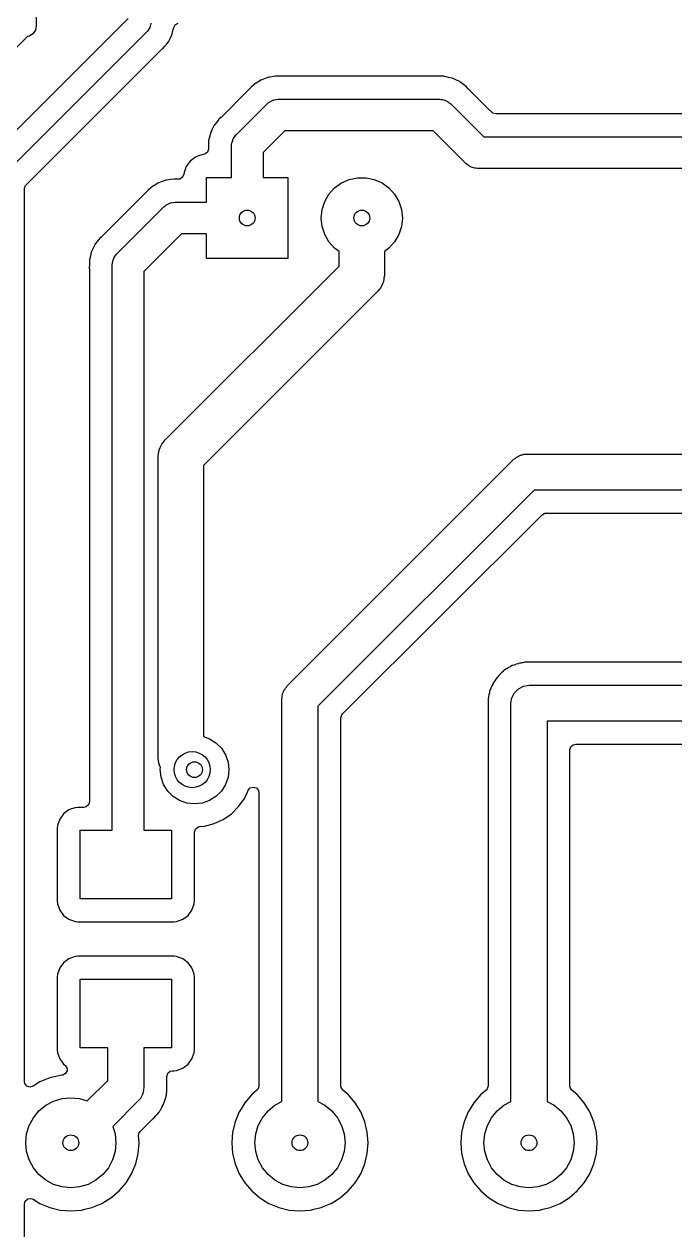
# Model space of a CAD drawing. Extents: x 0.01 to 3.59, y 0.01 to 5.59.
# Drawn here: x 1.555 to 2.123, y 0.616 to 1.669 of the extents above; entities that cross this region are included whole.
import ezdxf

# ---------------------------------------------------------------- set-up
doc = ezdxf.new("R2010")
doc.units = 0
doc.header["$MEASUREMENT"] = 0
doc.layers.add('BLACK', color=7, linetype='CONTINUOUS')

msp = doc.modelspace()

# ---------------------------------------------------------------- linework, layer by layer
at = {"layer": 'BLACK', "linetype": 'CONTINUOUS'}
for p, q in [((1.56584, 1.69), (1.56584, 1.668)), ((1.5186, 1.54683), (1.64616, 1.67439)), ((1.56584, 1.668), (1.56509, 1.66423)), ((1.66509, 1.66655), (1.66296, 1.66336)), ((1.66584, 1.67031), (1.66509, 1.66655)), ((1.68531, 1.66451), (1.68577, 1.66642)), ((1.68577, 1.66642), (1.68715, 1.66885)), ((1.68715, 1.66885), (1.68963, 1.67015)), ((1.5582, 1.65859), (1.53264, 1.63304)), ((1.66296, 1.66336), (1.5354, 1.5358)), ((1.55977, 1.65891), (1.5582, 1.65859)), ((1.56296, 1.66104), (1.55977, 1.65891)), ((1.56509, 1.66423), (1.56296, 1.66104)), ((1.68128, 1.65403), (1.68144, 1.65428)), ((1.68144, 1.65429), (1.68159, 1.65453)), ((1.68144, 1.65428), (1.68144, 1.65429)), ((1.68159, 1.65453), (1.68288, 1.6573)), ((1.68159, 1.65453), (1.68159, 1.65453)), ((1.68159, 1.65453), (1.68159, 1.65453)), ((1.68288, 1.6573), (1.68425, 1.66003)), ((1.68425, 1.66003), (1.68435, 1.6603)), ((1.68425, 1.66003), (1.68425, 1.66003)), ((1.68435, 1.6603), (1.68445, 1.66058)), ((1.68435, 1.6603), (1.68435, 1.6603)), ((1.68445, 1.66058), (1.68454, 1.66086)), ((1.68445, 1.66058), (1.68445, 1.66058)), ((1.68454, 1.66086), (1.68516, 1.66385)), ((1.68516, 1.66385), (1.68531, 1.66451)), ((1.55687, 1.52896), (1.67532, 1.64741)), ((1.67532, 1.64741), (1.67587, 1.64788)), ((1.67587, 1.64788), (1.67663, 1.64845)), ((1.67663, 1.64845), (1.67797, 1.65004)), ((1.67797, 1.65004), (1.67811, 1.6502)), ((1.67811, 1.6502), (1.67835, 1.65043)), ((1.67835, 1.65043), (1.67908, 1.65135)), ((1.67908, 1.65135), (1.67915, 1.65145)), ((1.67915, 1.65145), (1.67943, 1.65178)), ((1.67943, 1.65178), (1.68112, 1.65379)), ((1.68112, 1.65379), (1.68128, 1.65404)), ((1.68112, 1.65379), (1.68112, 1.65379)), ((1.68128, 1.65404), (1.68128, 1.65403)), ((1.7688, 1.62299), (1.76578, 1.62188)), ((1.76887, 1.62301), (1.7688, 1.62299)), ((1.7688, 1.62299), (1.7688, 1.62299)), ((1.76964, 1.62319), (1.76887, 1.62301)), ((1.7697, 1.6232), (1.76964, 1.62319)), ((1.7729, 1.62355), (1.7697, 1.6232)), ((1.7697, 1.6232), (1.7697, 1.6232)), ((1.7697, 1.6232), (1.7697, 1.6232)), ((1.7697, 1.6232), (1.7697, 1.6232)), ((1.77466, 1.62379), (1.7729, 1.62355)), ((1.77609, 1.62399), (1.77466, 1.62379)), ((1.77728, 1.62389), (1.77609, 1.62399)), ((1.77609, 1.62399), (1.77609, 1.62399)), ((1.77609, 1.62399), (1.77609, 1.62399)), ((1.77828, 1.62381), (1.77728, 1.62389)), ((1.77848, 1.6238), (1.77828, 1.62381)), ((1.91431, 1.6238), (1.77848, 1.6238)), ((1.91518, 1.62388), (1.91431, 1.6238)), ((1.91524, 1.62389), (1.91518, 1.62388)), ((1.91846, 1.6238), (1.91524, 1.62389)), ((1.91524, 1.62389), (1.91524, 1.62389)), ((1.91524, 1.62389), (1.91524, 1.62389)), ((1.92168, 1.6238), (1.91846, 1.6238)), ((1.92174, 1.62379), (1.92168, 1.6238)), ((1.92168, 1.6238), (1.92168, 1.6238)), ((1.92168, 1.6238), (1.92168, 1.6238)), ((1.92252, 1.6237), (1.92174, 1.62379)), ((1.92259, 1.62369), (1.92252, 1.6237)), ((1.92571, 1.62291), (1.92259, 1.62369)), ((1.92259, 1.62369), (1.92259, 1.62369)), ((1.92886, 1.62222), (1.92571, 1.62291)), ((1.75105, 1.61196), (1.7505, 1.61129)), ((1.7511, 1.61201), (1.75105, 1.61196)), ((1.75343, 1.61422), (1.7511, 1.61201)), ((1.75571, 1.6165), (1.75343, 1.61422)), ((1.75576, 1.61654), (1.75571, 1.6165)), ((1.75638, 1.61703), (1.75576, 1.61654)), ((1.75643, 1.61707), (1.75638, 1.61703)), ((1.75919, 1.61873), (1.75643, 1.61707)), ((1.75643, 1.61707), (1.75643, 1.61707)), ((1.75979, 1.61911), (1.75919, 1.61873)), ((1.7619, 1.62046), (1.75979, 1.61911)), ((1.76196, 1.62049), (1.7619, 1.62046)), ((1.76267, 1.62083), (1.76196, 1.62049)), ((1.76273, 1.62086), (1.76267, 1.62083)), ((1.76578, 1.62188), (1.76273, 1.62086)), ((1.76273, 1.62086), (1.76273, 1.62086)), ((1.76273, 1.62086), (1.76273, 1.62086)), ((1.92892, 1.6222), (1.92886, 1.62222)), ((1.92886, 1.62222), (1.92886, 1.62222)), ((1.92966, 1.62194), (1.92892, 1.6222)), ((1.92972, 1.62191), (1.92966, 1.62194)), ((1.93261, 1.62048), (1.92972, 1.62191)), ((1.92972, 1.62191), (1.92972, 1.62191)), ((1.93553, 1.61913), (1.93261, 1.62048)), ((1.93559, 1.6191), (1.93553, 1.61913)), ((1.93553, 1.61913), (1.93553, 1.61913)), ((1.93625, 1.61868), (1.93559, 1.6191)), ((1.93631, 1.61865), (1.93625, 1.61868)), ((1.93882, 1.61663), (1.93631, 1.61865)), ((1.93631, 1.61865), (1.93631, 1.61865)), ((1.94138, 1.61468), (1.93882, 1.61663)), ((1.94281, 1.613), (1.94138, 1.61468)), ((1.94294, 1.61286), (1.94281, 1.613)), ((1.96006, 1.59574), (1.94294, 1.61286)), ((1.7505, 1.61129), (1.72714, 1.58793)), ((1.769, 1.60121), (1.77079, 1.60209)), ((1.77079, 1.60209), (1.77253, 1.60303)), ((1.77253, 1.60303), (1.77282, 1.60308)), ((1.77282, 1.60308), (1.77308, 1.60321)), ((1.77308, 1.60321), (1.77505, 1.60345)), ((1.77505, 1.60345), (1.77701, 1.60378)), ((1.77701, 1.60378), (1.918, 1.60378)), ((1.918, 1.60378), (1.91942, 1.60366)), ((1.91942, 1.60366), (1.9197, 1.60367)), ((1.9197, 1.60367), (1.91987, 1.60362)), ((1.91987, 1.60362), (1.92027, 1.60359)), ((1.92027, 1.60359), (1.92215, 1.60295)), ((1.92215, 1.60295), (1.92405, 1.60238)), ((1.92405, 1.60238), (1.92429, 1.60221)), ((1.92429, 1.60221), (1.92456, 1.60212)), ((1.92456, 1.60212), (1.92613, 1.6009)), ((1.74026, 1.57274), (1.76726, 1.59974)), ((1.76726, 1.59974), (1.76835, 1.60066)), ((1.76835, 1.60066), (1.76854, 1.60087)), ((1.76854, 1.60087), (1.7687, 1.60096)), ((1.7687, 1.60096), (1.769, 1.60121)), ((1.92613, 1.6009), (1.92774, 1.59974)), ((1.92774, 1.59974), (1.95662, 1.57087)), ((1.96346, 1.59234), (1.96006, 1.59574)), ((1.96429, 1.59167), (1.96346, 1.59234)), ((1.96697, 1.59089), (1.96429, 1.59167)), ((2.47703, 1.59089), (1.96697, 1.59089)), ((1.72087, 1.58052), (1.71952, 1.5776)), ((1.7209, 1.58057), (1.72087, 1.58052)), ((1.72132, 1.58125), (1.7209, 1.58057)), ((1.72135, 1.5813), (1.72132, 1.58125)), ((1.72337, 1.58381), (1.72135, 1.5813)), ((1.72135, 1.5813), (1.72135, 1.5813)), ((1.72532, 1.58637), (1.72337, 1.58381)), ((1.727, 1.5878), (1.72532, 1.58637)), ((1.72714, 1.58793), (1.727, 1.5878)), ((1.71709, 1.5707), (1.71631, 1.56758)), ((1.71778, 1.57385), (1.71709, 1.5707)), ((1.7178, 1.57391), (1.71778, 1.57385)), ((1.71807, 1.57466), (1.7178, 1.57391)), ((1.71809, 1.57472), (1.71807, 1.57466)), ((1.71952, 1.5776), (1.71809, 1.57472)), ((1.73788, 1.56955), (1.7391, 1.57112)), ((1.7391, 1.57112), (1.74026, 1.57274)), ((1.78272, 1.57622), (1.76378, 1.55728)), ((1.91229, 1.57622), (1.78272, 1.57622)), ((1.94117, 1.54734), (1.91229, 1.57622)), ((1.95662, 1.57087), (2.48738, 1.57087)), ((1.71611, 1.56015), (1.71525, 1.55749)), ((1.7162, 1.56345), (1.71611, 1.56015)), ((1.71621, 1.56673), (1.7162, 1.56667)), ((1.7162, 1.56667), (1.7162, 1.56345)), ((1.7163, 1.56752), (1.71621, 1.56673)), ((1.71631, 1.56758), (1.7163, 1.56752)), ((1.73622, 1.56299), (1.73634, 1.56441)), ((1.73622, 1.53543), (1.73622, 1.56299)), ((1.73633, 1.5647), (1.73638, 1.56486)), ((1.73634, 1.56441), (1.73633, 1.5647)), ((1.73638, 1.56486), (1.73641, 1.56526)), ((1.73641, 1.56526), (1.73705, 1.56714)), ((1.73705, 1.56714), (1.73762, 1.56904)), ((1.73762, 1.56904), (1.73779, 1.56928)), ((1.73779, 1.56928), (1.73788, 1.56955)), ((1.70027, 1.54973), (1.69682, 1.54513)), ((1.70487, 1.55318), (1.70027, 1.54973)), ((1.70759, 1.5542), (1.70487, 1.55318)), ((1.70487, 1.55318), (1.70487, 1.55318)), ((1.70487, 1.55318), (1.70487, 1.55318)), ((1.71027, 1.5552), (1.70759, 1.5542)), ((1.71168, 1.55535), (1.71027, 1.5552)), ((1.71027, 1.5552), (1.71027, 1.5552)), ((1.71309, 1.55571), (1.71168, 1.55535)), ((1.71525, 1.55749), (1.71309, 1.55571)), ((1.76378, 1.55728), (1.76378, 1.53543)), ((1.69464, 1.53823), (1.69357, 1.53565)), ((1.6948, 1.53973), (1.69464, 1.53823)), ((1.69682, 1.54513), (1.6948, 1.53973)), ((1.6948, 1.53973), (1.6948, 1.53973)), ((1.69682, 1.54513), (1.69682, 1.54513)), ((1.94279, 1.54619), (1.94117, 1.54734)), ((1.94436, 1.54497), (1.94279, 1.54619)), ((1.94463, 1.54487), (1.94436, 1.54497)), ((1.94486, 1.54471), (1.94463, 1.54487)), ((1.94677, 1.54414), (1.94486, 1.54471)), ((1.94865, 1.5435), (1.94677, 1.54414)), ((1.94904, 1.54346), (1.94865, 1.5435)), ((1.94921, 1.54341), (1.94904, 1.54346)), ((1.94949, 1.54342), (1.94921, 1.54341)), ((1.95091, 1.54331), (1.94949, 1.54342)), ((2.49309, 1.54331), (1.95091, 1.54331)), ((1.55542, 1.52545), (1.55621, 1.52813)), ((1.55621, 1.52813), (1.55687, 1.52896)), ((1.66919, 1.52873), (1.66643, 1.52707)), ((1.6719, 1.53046), (1.66919, 1.52873)), ((1.67196, 1.53049), (1.6719, 1.53046)), ((1.6719, 1.53046), (1.6719, 1.53046)), ((1.67267, 1.53083), (1.67196, 1.53049)), ((1.67273, 1.53086), (1.67267, 1.53083)), ((1.67578, 1.53188), (1.67273, 1.53086)), ((1.67273, 1.53086), (1.67273, 1.53086)), ((1.67273, 1.53086), (1.67273, 1.53086)), ((1.67273, 1.53086), (1.67273, 1.53086)), ((1.67658, 1.53218), (1.67578, 1.53188)), ((1.6788, 1.53299), (1.67658, 1.53218)), ((1.67887, 1.53301), (1.6788, 1.53299)), ((1.6788, 1.53299), (1.6788, 1.53299)), ((1.67963, 1.53319), (1.67887, 1.53301)), ((1.6797, 1.5332), (1.67963, 1.53319)), ((1.6829, 1.53355), (1.6797, 1.5332)), ((1.6797, 1.5332), (1.6797, 1.5332)), ((1.6797, 1.5332), (1.6797, 1.5332)), ((1.68609, 1.53399), (1.6829, 1.53355)), ((1.68698, 1.53391), (1.68609, 1.53399)), ((1.68609, 1.53399), (1.68609, 1.53399)), ((1.68609, 1.53399), (1.68609, 1.53399)), ((1.68828, 1.53381), (1.68698, 1.53391)), ((1.68848, 1.5338), (1.68828, 1.53381)), ((1.68971, 1.5338), (1.68848, 1.5338)), ((1.69128, 1.53405), (1.68971, 1.5338)), ((1.69357, 1.53565), (1.69128, 1.53405)), ((1.71457, 1.51378), (1.71457, 1.53543)), ((1.71457, 1.53543), (1.73622, 1.53543)), ((1.76378, 1.53543), (1.78543, 1.53543)), ((1.78543, 1.53543), (1.78543, 1.46457)), ((1.82629, 1.52633), (1.83228, 1.53069)), ((1.83228, 1.53069), (1.83905, 1.5337)), ((1.83905, 1.5337), (1.8463, 1.53524)), ((1.8463, 1.53524), (1.8537, 1.53524)), ((1.8537, 1.53524), (1.86095, 1.5337)), ((1.86095, 1.5337), (1.86772, 1.53069)), ((1.86772, 1.53069), (1.87371, 1.52633)), ((1.55542, 0.745645), (1.55542, 1.52545)), ((1.6605, 1.52129), (1.62314, 1.48393)), ((1.66105, 1.52196), (1.6605, 1.52129)), ((1.6611, 1.52201), (1.66105, 1.52196)), ((1.66343, 1.52422), (1.6611, 1.52201)), ((1.66571, 1.5265), (1.66343, 1.52422)), ((1.66576, 1.52654), (1.66571, 1.5265)), ((1.66638, 1.52703), (1.66576, 1.52654)), ((1.66643, 1.52707), (1.66638, 1.52703)), ((1.66643, 1.52707), (1.66643, 1.52707)), ((1.81763, 1.51441), (1.82133, 1.52083)), ((1.82133, 1.52083), (1.82629, 1.52633)), ((1.87371, 1.52633), (1.87867, 1.52083)), ((1.87867, 1.52083), (1.88237, 1.51441)), ((1.63626, 1.46874), (1.67726, 1.50974)), ((1.67726, 1.50974), (1.67835, 1.51066)), ((1.67835, 1.51066), (1.67854, 1.51087)), ((1.67854, 1.51087), (1.6787, 1.51096)), ((1.6787, 1.51096), (1.679, 1.51121)), ((1.679, 1.51121), (1.68079, 1.51209)), ((1.68079, 1.51209), (1.68253, 1.51303)), ((1.68253, 1.51303), (1.68282, 1.51308)), ((1.68282, 1.51308), (1.68308, 1.51321)), ((1.68308, 1.51321), (1.68505, 1.51345)), ((1.68505, 1.51345), (1.68701, 1.51378)), ((1.68701, 1.51378), (1.71457, 1.51378)), ((1.81457, 1.5), (1.81534, 1.50737)), ((1.81534, 1.50737), (1.81763, 1.51441)), ((1.88237, 1.51441), (1.88466, 1.50737)), ((1.88466, 1.50737), (1.88543, 1.5)), ((1.81534, 1.49263), (1.81457, 1.5)), ((1.88543, 1.5), (1.88466, 1.49263)), ((1.69272, 1.48622), (1.65978, 1.45328)), ((1.71457, 1.48622), (1.69272, 1.48622)), ((1.71457, 1.46457), (1.71457, 1.48622)), ((1.81763, 1.48559), (1.81534, 1.49263)), ((1.82133, 1.47917), (1.81763, 1.48559)), ((1.88237, 1.48559), (1.87867, 1.47917)), ((1.88466, 1.49263), (1.88237, 1.48559)), ((1.61687, 1.47652), (1.61552, 1.4736)), ((1.6169, 1.47657), (1.61687, 1.47652)), ((1.61732, 1.47725), (1.6169, 1.47657)), ((1.61735, 1.4773), (1.61732, 1.47725)), ((1.61937, 1.47981), (1.61735, 1.4773)), ((1.61735, 1.4773), (1.61735, 1.4773)), ((1.62132, 1.48237), (1.61937, 1.47981)), ((1.62246, 1.48334), (1.62132, 1.48237)), ((1.62299, 1.4838), (1.62246, 1.48334)), ((1.62314, 1.48393), (1.62299, 1.4838)), ((1.82629, 1.47367), (1.82133, 1.47917)), ((1.87867, 1.47917), (1.87371, 1.47367)), ((1.61309, 1.4667), (1.61231, 1.46358)), ((1.61378, 1.46985), (1.61309, 1.4667)), ((1.6138, 1.46991), (1.61378, 1.46985)), ((1.61407, 1.47066), (1.6138, 1.46991)), ((1.61409, 1.47072), (1.61407, 1.47066)), ((1.61552, 1.4736), (1.61409, 1.47072)), ((1.63305, 1.46314), (1.63362, 1.46504)), ((1.63362, 1.46504), (1.63379, 1.46528)), ((1.63379, 1.46528), (1.63388, 1.46555)), ((1.63388, 1.46555), (1.6351, 1.46712)), ((1.6351, 1.46712), (1.63626, 1.46874)), ((1.78543, 1.46457), (1.71457, 1.46457)), ((1.83031, 1.47074), (1.82629, 1.47367)), ((1.83031, 1.45804), (1.83031, 1.47074)), ((1.87371, 1.47367), (1.86969, 1.47074)), ((1.86969, 1.47074), (1.86969, 1.44989)), ((1.6122, 1.45945), (1.61211, 1.45623)), ((1.61211, 1.45623), (1.61212, 1.45617)), ((1.61212, 1.45617), (1.6122, 1.45531)), ((1.61221, 1.46273), (1.6122, 1.46267)), ((1.6122, 1.46267), (1.6122, 1.45945)), ((1.6122, 1.45531), (1.6122, 0.98998)), ((1.6123, 1.46352), (1.61221, 1.46273)), ((1.61231, 1.46358), (1.6123, 1.46352)), ((1.63222, 1.45899), (1.63234, 1.46041)), ((1.63222, 0.988559), (1.63222, 1.45899)), ((1.63233, 1.4607), (1.63238, 1.46086)), ((1.63234, 1.46041), (1.63233, 1.4607)), ((1.63238, 1.46086), (1.63241, 1.46126)), ((1.63241, 1.46126), (1.63305, 1.46314)), ((1.67808, 1.30581), (1.83031, 1.45804)), ((1.65978, 1.45328), (1.65978, 0.988559)), ((1.86889, 1.44434), (1.86801, 1.44243)), ((1.86899, 1.44504), (1.86889, 1.44434)), ((1.86924, 1.44571), (1.86899, 1.44504)), ((1.86939, 1.44781), (1.86924, 1.44571)), ((1.86969, 1.44989), (1.86939, 1.44781)), ((1.86392, 1.43597), (1.71169, 1.28374)), ((1.86518, 1.43766), (1.86392, 1.43597)), ((1.86656, 1.43925), (1.86518, 1.43766)), ((1.86685, 1.43989), (1.86656, 1.43925)), ((1.86728, 1.44046), (1.86685, 1.43989)), ((1.86801, 1.44243), (1.86728, 1.44046)), ((1.67261, 1.29397), (1.67276, 1.29607)), ((1.67276, 1.29607), (1.67301, 1.29674)), ((1.67301, 1.29674), (1.67311, 1.29744)), ((1.67311, 1.29744), (1.67399, 1.29935)), ((1.67399, 1.29935), (1.67472, 1.30132)), ((1.67472, 1.30132), (1.67515, 1.30189)), ((1.67515, 1.30189), (1.67544, 1.30253)), ((1.67544, 1.30253), (1.67682, 1.30412)), ((1.67682, 1.30412), (1.67808, 1.30581)), ((1.67231, 1.29189), (1.67261, 1.29397)), ((1.67231, 1.028), (1.67231, 1.29189)), ((1.78486, 1.09114), (1.98286, 1.28914)), ((1.98286, 1.28914), (1.98387, 1.28986)), ((1.98387, 1.28986), (1.98474, 1.29074)), ((1.98474, 1.29074), (1.98585, 1.2913)), ((1.98585, 1.2913), (1.98685, 1.29203)), ((1.98685, 1.29203), (1.98803, 1.29241)), ((1.98803, 1.29241), (1.98913, 1.29298)), ((1.98913, 1.29298), (1.99036, 1.29317)), ((1.99036, 1.29317), (1.99154, 1.29355)), ((1.99154, 1.29355), (1.99278, 1.29355)), ((1.99278, 1.29355), (1.994, 1.29375)), ((1.994, 1.29375), (2.31759, 1.29375)), ((1.71169, 1.28374), (1.71169, 1.04689)), ((2.00052, 1.26225), (1.81175, 1.07348)), ((2.32411, 1.26225), (2.00052, 1.26225)), ((1.83322, 1.06664), (2.00736, 1.24078)), ((2.00736, 1.24078), (2.00982, 1.24212)), ((2.00982, 1.24212), (2.01087, 1.24223)), ((2.01087, 1.24223), (2.32091, 1.24223)), ((1.97802, 1.10715), (1.9766, 1.10611)), ((1.97912, 1.10764), (1.97802, 1.10715)), ((1.97802, 1.10715), (1.97802, 1.10715)), ((1.97962, 1.10786), (1.97912, 1.10764)), ((1.97985, 1.10798), (1.97962, 1.10786)), ((1.98137, 1.10886), (1.97985, 1.10798)), ((1.98304, 1.1094), (1.98137, 1.10886)), ((1.98137, 1.10886), (1.98137, 1.10886)), ((1.98137, 1.10886), (1.98137, 1.10886)), ((1.98328, 1.10949), (1.98304, 1.1094)), ((1.98489, 1.1102), (1.98328, 1.10949)), ((1.9866, 1.11057), (1.98489, 1.1102)), ((1.98685, 1.11064), (1.9866, 1.11057)), ((1.98795, 1.11099), (1.98685, 1.11064)), ((1.98852, 1.11118), (1.98795, 1.11099)), ((1.98953, 1.11128), (1.98852, 1.11118)), ((1.98852, 1.11118), (1.98852, 1.11118)), ((1.98852, 1.11118), (1.98852, 1.11118)), ((1.99027, 1.11136), (1.98953, 1.11128)), ((1.99052, 1.1114), (1.99027, 1.11136)), ((1.99224, 1.11177), (1.99052, 1.1114)), ((1.99976, 1.11177), (1.99224, 1.11177)), ((2.28713, 1.11177), (1.99976, 1.11177)), ((1.9669, 1.09714), (1.96603, 1.09562)), ((1.96808, 1.09844), (1.9669, 1.09714)), ((1.9669, 1.09714), (1.9669, 1.09714)), ((1.96824, 1.09865), (1.96808, 1.09844)), ((1.96927, 1.10006), (1.96824, 1.09865)), ((1.96993, 1.10066), (1.96927, 1.10006)), ((1.97058, 1.10124), (1.96993, 1.10066)), ((1.97076, 1.10142), (1.97058, 1.10124)), ((1.97193, 1.10273), (1.97076, 1.10142)), ((1.97335, 1.10376), (1.97193, 1.10273)), ((1.97356, 1.10392), (1.97335, 1.10376)), ((1.97486, 1.1051), (1.97356, 1.10392)), ((1.97638, 1.10597), (1.97486, 1.1051)), ((1.9766, 1.10611), (1.97638, 1.10597)), ((1.78102, 1.08487), (1.78159, 1.08597)), ((1.78159, 1.08597), (1.78197, 1.08715)), ((1.78197, 1.08715), (1.7827, 1.08815)), ((1.7827, 1.08815), (1.78326, 1.08926)), ((1.78326, 1.08926), (1.78414, 1.09013)), ((1.78414, 1.09013), (1.78486, 1.09114)), ((1.96143, 1.0854), (1.96136, 1.08515)), ((1.96148, 1.08563), (1.96143, 1.0854)), ((1.96161, 1.08626), (1.96148, 1.08563)), ((1.9618, 1.08711), (1.96161, 1.08626)), ((1.96251, 1.08872), (1.9618, 1.08711)), ((1.9626, 1.08896), (1.96251, 1.08872)), ((1.96301, 1.09022), (1.9626, 1.08896)), ((1.96314, 1.09063), (1.96301, 1.09022)), ((1.96402, 1.09215), (1.96314, 1.09063)), ((1.96414, 1.09238), (1.96402, 1.09215)), ((1.96485, 1.09398), (1.96414, 1.09238)), ((1.96494, 1.0941), (1.96485, 1.09398)), ((1.96589, 1.0954), (1.96494, 1.0941)), ((1.96603, 1.09562), (1.96589, 1.0954)), ((1.98102, 1.08087), (1.98326, 1.08526)), ((1.98326, 1.08526), (1.98674, 1.08874)), ((1.98674, 1.08874), (1.99113, 1.09098)), ((1.99113, 1.09098), (1.996, 1.09175)), ((1.996, 1.09175), (2.29748, 1.09175)), ((1.78025, 1.08), (1.78045, 1.08122)), ((1.78025, 0.728009), (1.78025, 1.08)), ((1.78045, 1.08246), (1.78083, 1.08364)), ((1.78045, 1.08122), (1.78045, 1.08246)), ((1.78083, 1.08364), (1.78102, 1.08487)), ((1.9606, 1.08148), (1.96023, 1.07976)), ((1.96023, 1.07976), (1.96023, 0.741841)), ((1.96064, 1.08173), (1.9606, 1.08148)), ((1.96082, 1.08348), (1.96064, 1.08173)), ((1.96136, 1.08515), (1.96082, 1.08348)), ((1.98025, 1.076), (1.98102, 1.08087)), ((1.98025, 0.728009), (1.98025, 1.076)), ((1.81175, 1.07348), (1.81175, 0.728009)), ((1.83177, 1.06313), (1.83256, 1.06581)), ((1.83256, 1.06581), (1.83322, 1.06664)), ((1.83177, 0.741841), (1.83177, 1.06313)), ((2.304, 1.06025), (2.01175, 1.06025)), ((2.01175, 1.06025), (2.01175, 0.728009)), ((1.71169, 1.04689), (1.71702, 1.04503)), ((1.71702, 1.04503), (1.7227, 1.04145)), ((1.7227, 1.04145), (1.72745, 1.0367)), ((1.72745, 1.0367), (1.73103, 1.03102)), ((2.03177, 1.03527), (2.03256, 1.03795)), ((2.03177, 0.741841), (2.03177, 1.03527)), ((2.03256, 1.03795), (2.03467, 1.03978)), ((2.03467, 1.03978), (2.03673, 1.04023)), ((2.03673, 1.04023), (2.30079, 1.04023)), ((1.67261, 1.02592), (1.67231, 1.028)), ((1.67276, 1.02382), (1.67261, 1.02592)), ((1.67301, 1.02315), (1.67276, 1.02382)), ((1.67311, 1.02245), (1.67301, 1.02315)), ((1.67399, 1.02054), (1.67311, 1.02245)), ((1.73103, 1.03102), (1.73325, 1.02468)), ((1.73325, 1.02468), (1.734, 1.018)), ((1.67422, 1.01992), (1.67399, 1.02054)), ((1.674, 1.018), (1.67422, 1.01992)), ((1.67475, 1.01132), (1.674, 1.018)), ((1.734, 1.018), (1.73325, 1.01132)), ((1.67697, 1.00498), (1.67475, 1.01132)), ((1.68055, 0.999295), (1.67697, 1.00498)), ((1.73103, 1.00498), (1.72745, 0.999295)), ((1.73325, 1.01132), (1.73103, 1.00498)), ((1.75078, 0.999954), (1.75262, 1.00205)), ((1.75262, 1.00205), (1.75531, 1.00282)), ((1.75531, 1.00282), (1.75799, 1.00201)), ((1.75799, 1.00201), (1.7598, 0.999883)), ((1.6853, 0.994545), (1.68055, 0.999295)), ((1.69098, 0.990971), (1.6853, 0.994545)), ((1.69732, 0.988752), (1.69098, 0.990971)), ((1.71702, 0.990971), (1.71068, 0.988752)), ((1.7227, 0.994545), (1.71702, 0.990971)), ((1.72745, 0.999295), (1.7227, 0.994545)), ((1.74357, 0.987298), (1.74748, 0.992895)), ((1.74748, 0.992895), (1.7498, 0.997858)), ((1.74748, 0.992895), (1.74748, 0.992895)), ((1.7498, 0.997858), (1.75078, 0.999954)), ((1.7598, 0.999883), (1.76023, 0.997858)), ((1.76023, 0.997858), (1.76023, 0.741841)), ((1.59431, 0.982751), (1.5897, 0.979302)), ((1.59663, 0.983619), (1.59431, 0.982752)), ((1.59431, 0.982752), (1.59431, 0.982751)), ((1.59431, 0.982751), (1.59431, 0.982751)), ((1.5997, 0.984763), (1.59663, 0.983619)), ((1.60208, 0.98502), (1.5997, 0.984763)), ((1.5997, 0.984763), (1.5997, 0.984763)), ((1.60209, 0.98502), (1.60208, 0.98502)), ((1.60208, 0.98502), (1.60208, 0.98502)), ((1.60724, 0.98502), (1.60209, 0.98502)), ((1.6093, 0.985468), (1.60724, 0.98502)), ((1.61141, 0.987298), (1.6093, 0.985468)), ((1.6122, 0.98998), (1.61141, 0.987298)), ((1.63222, 0.965), (1.63222, 0.988559)), ((1.65978, 0.988559), (1.65978, 0.965)), ((1.704, 0.988), (1.69732, 0.988752)), ((1.71068, 0.988752), (1.704, 0.988)), ((1.73627, 0.979536), (1.74246, 0.985725)), ((1.74246, 0.985725), (1.74357, 0.987298)), ((1.74246, 0.985725), (1.74246, 0.985725)), ((1.58424, 0.969299), (1.58398, 0.966915)), ((1.58625, 0.974693), (1.58424, 0.969299)), ((1.58424, 0.969299), (1.58424, 0.969299)), ((1.5897, 0.979302), (1.58625, 0.974693)), ((1.58625, 0.974693), (1.58625, 0.974693)), ((1.71272, 0.968552), (1.71808, 0.969988)), ((1.71808, 0.969988), (1.72117, 0.970817)), ((1.72117, 0.970817), (1.72911, 0.974516)), ((1.72117, 0.970817), (1.72117, 0.970817)), ((1.72911, 0.974516), (1.73627, 0.979536)), ((1.72911, 0.974516), (1.72911, 0.974516)), ((1.73627, 0.979536), (1.73627, 0.979536)), ((1.58398, 0.966915), (1.58398, 0.903085)), ((1.604, 0.905), (1.604, 0.965)), ((1.604, 0.965), (1.63222, 0.965)), ((1.65978, 0.965), (1.684, 0.965)), ((1.684, 0.965), (1.684, 0.905)), ((1.70402, 0.963245), (1.70481, 0.965927)), ((1.70402, 0.903085), (1.70402, 0.963245)), ((1.70481, 0.965927), (1.70692, 0.967758)), ((1.70692, 0.967758), (1.70855, 0.968187)), ((1.70855, 0.968187), (1.71272, 0.968552)), ((1.71272, 0.968552), (1.71272, 0.968552)), ((1.71272, 0.968552), (1.71272, 0.968552)), ((1.71272, 0.968552), (1.71272, 0.968552)), ((1.58398, 0.903085), (1.58424, 0.900701)), ((1.58424, 0.900701), (1.58424, 0.900701)), ((1.58424, 0.900701), (1.58625, 0.895307)), ((1.684, 0.905), (1.604, 0.905)), ((1.70175, 0.895307), (1.70376, 0.900701)), ((1.70376, 0.900701), (1.70402, 0.903085)), ((1.70376, 0.900701), (1.70376, 0.900701)), ((1.70402, 0.903085), (1.70402, 0.903085)), ((1.58625, 0.895307), (1.58625, 0.895307)), ((1.58625, 0.895307), (1.5897, 0.890698)), ((1.5897, 0.890698), (1.59431, 0.887249)), ((1.59431, 0.887249), (1.59431, 0.887248)), ((1.59431, 0.887248), (1.5997, 0.885237)), ((1.5997, 0.885237), (1.5997, 0.885237)), ((1.5997, 0.885237), (1.60208, 0.88498)), ((1.68592, 0.88498), (1.6883, 0.885237)), ((1.6883, 0.885237), (1.69369, 0.887248)), ((1.6883, 0.885237), (1.6883, 0.885237)), ((1.69369, 0.887249), (1.6983, 0.890698)), ((1.69369, 0.887248), (1.69369, 0.887249)), ((1.6983, 0.890698), (1.70175, 0.895307)), ((1.70175, 0.895307), (1.70175, 0.895307)), ((1.60208, 0.88498), (1.60209, 0.88498)), ((1.60209, 0.88498), (1.68592, 0.88498)), ((1.59663, 0.853619), (1.59431, 0.852752)), ((1.5997, 0.854763), (1.59663, 0.853619)), ((1.60208, 0.85502), (1.5997, 0.854763)), ((1.5997, 0.854763), (1.5997, 0.854763)), ((1.60209, 0.85502), (1.60208, 0.85502)), ((1.60208, 0.85502), (1.60208, 0.85502)), ((1.68591, 0.85502), (1.60209, 0.85502)), ((1.68592, 0.85502), (1.68591, 0.85502)), ((1.6883, 0.854763), (1.68592, 0.85502)), ((1.68592, 0.85502), (1.68592, 0.85502)), ((1.69369, 0.852752), (1.6883, 0.854763)), ((1.6883, 0.854763), (1.6883, 0.854763)), ((1.6883, 0.854763), (1.6883, 0.854763)), ((1.58625, 0.844693), (1.58424, 0.839299)), ((1.5897, 0.849302), (1.58625, 0.844693)), ((1.58625, 0.844693), (1.58625, 0.844693)), ((1.59431, 0.852751), (1.5897, 0.849302)), ((1.59431, 0.852752), (1.59431, 0.852751)), ((1.59431, 0.852751), (1.59431, 0.852751)), ((1.6983, 0.849302), (1.69369, 0.852752)), ((1.70175, 0.844693), (1.6983, 0.849302)), ((1.70349, 0.840041), (1.70175, 0.844693)), ((1.58424, 0.839299), (1.58398, 0.836915)), ((1.58398, 0.836915), (1.58398, 0.773085)), ((1.58424, 0.839299), (1.58424, 0.839299)), ((1.604, 0.775), (1.604, 0.835)), ((1.604, 0.835), (1.684, 0.835)), ((1.684, 0.835), (1.684, 0.775)), ((1.70376, 0.839299), (1.70349, 0.840041)), ((1.70402, 0.836915), (1.70376, 0.839299)), ((1.70376, 0.839299), (1.70376, 0.839299)), ((1.70402, 0.773085), (1.70402, 0.836915)), ((1.70402, 0.836915), (1.70402, 0.836915)), ((1.58398, 0.773085), (1.58424, 0.770701)), ((1.58424, 0.770701), (1.58424, 0.770701)), ((1.58424, 0.770701), (1.58625, 0.765307)), ((1.62825, 0.775), (1.604, 0.775)), ((1.62825, 0.746523), (1.62825, 0.775)), ((1.684, 0.775), (1.65975, 0.775)), ((1.65975, 0.775), (1.65975, 0.74)), ((1.70175, 0.765307), (1.70376, 0.770701)), ((1.70376, 0.770701), (1.70402, 0.773085)), ((1.70376, 0.770701), (1.70376, 0.770701)), ((1.70402, 0.773085), (1.70402, 0.773085)), ((1.58625, 0.765307), (1.58625, 0.765307)), ((1.58625, 0.765307), (1.5897, 0.760698)), ((1.5897, 0.760698), (1.5908, 0.759877)), ((1.5908, 0.759877), (1.59247, 0.757639)), ((1.69369, 0.757249), (1.6983, 0.760698)), ((1.6983, 0.760698), (1.70175, 0.765307)), ((1.70175, 0.765307), (1.70175, 0.765307)), ((1.57759, 0.748658), (1.56895, 0.74508)), ((1.58668, 0.75084), (1.57759, 0.748658)), ((1.58821, 0.750961), (1.58668, 0.75084)), ((1.58888, 0.751059), (1.58821, 0.750961)), ((1.59133, 0.752398), (1.58888, 0.751059)), ((1.59267, 0.754851), (1.59133, 0.752398)), ((1.59247, 0.757639), (1.59267, 0.754851)), ((1.67977, 0.75002), (1.68056, 0.752702)), ((1.67977, 0.743205), (1.67977, 0.75002)), ((1.68056, 0.752702), (1.68267, 0.754532)), ((1.68267, 0.754532), (1.68473, 0.75498)), ((1.68473, 0.75498), (1.68592, 0.75498)), ((1.68592, 0.75498), (1.6883, 0.755237)), ((1.6883, 0.755237), (1.69369, 0.757248)), ((1.6883, 0.755237), (1.6883, 0.755237)), ((1.69369, 0.757248), (1.69369, 0.757249)), ((1.55583, 0.743682), (1.55542, 0.745645)), ((1.55761, 0.741531), (1.55583, 0.743682)), ((1.56028, 0.740686), (1.55761, 0.741531)), ((1.56297, 0.741416), (1.56028, 0.740686)), ((1.56895, 0.74508), (1.56297, 0.741416)), ((1.56895, 0.74508), (1.56895, 0.74508)), ((1.56895, 0.74508), (1.56895, 0.74508)), ((1.61033, 0.728598), (1.62825, 0.746523)), ((1.65955, 0.737536), (1.65917, 0.736358)), ((1.65975, 0.74), (1.65955, 0.738776)), ((1.65955, 0.738776), (1.65955, 0.737536)), ((1.67968, 0.737257), (1.67977, 0.738125)), ((1.67983, 0.742429), (1.67977, 0.743205)), ((1.67977, 0.739128), (1.67992, 0.741882)), ((1.67977, 0.738999), (1.67977, 0.739128)), ((1.67977, 0.738126), (1.67977, 0.738999)), ((1.67977, 0.738125), (1.67977, 0.738126)), ((1.67992, 0.741882), (1.67983, 0.742429)), ((1.75849, 0.738069), (1.75388, 0.734125)), ((1.75944, 0.739159), (1.75849, 0.738069)), ((1.76023, 0.741841), (1.75944, 0.739159)), ((1.83198, 0.740409), (1.83177, 0.741841)), ((1.83351, 0.738069), (1.83198, 0.740409)), ((1.83812, 0.734125), (1.83351, 0.738069)), ((1.95849, 0.738069), (1.95388, 0.734125)), ((1.95944, 0.739159), (1.95849, 0.738069)), ((1.96023, 0.741841), (1.95944, 0.739159)), ((2.03198, 0.740409), (2.03177, 0.741841)), ((2.03351, 0.738069), (2.03198, 0.740409)), ((2.03812, 0.734125), (2.03351, 0.738069)), ((1.57413, 0.724735), (1.58093, 0.728373)), ((1.58093, 0.728373), (1.58832, 0.730614)), ((1.58832, 0.730614), (1.596, 0.73137)), ((1.596, 0.73137), (1.60368, 0.730614)), ((1.60368, 0.730614), (1.61033, 0.728598)), ((1.65514, 0.728864), (1.6326, 0.706326)), ((1.65586, 0.729867), (1.65514, 0.728864)), ((1.65674, 0.730744), (1.65586, 0.729867)), ((1.6573, 0.731848), (1.65674, 0.730744)), ((1.65803, 0.732851), (1.6573, 0.731848)), ((1.65841, 0.734029), (1.65803, 0.732851)), ((1.65898, 0.735134), (1.65841, 0.734029)), ((1.65917, 0.736358), (1.65898, 0.735134)), ((1.67732, 0.726618), (1.67758, 0.727111)), ((1.67758, 0.727111), (1.67829, 0.729775)), ((1.67829, 0.729775), (1.67833, 0.729899)), ((1.67833, 0.729899), (1.67918, 0.732523)), ((1.67918, 0.732523), (1.67924, 0.733073)), ((1.67924, 0.733073), (1.67938, 0.733839)), ((1.67938, 0.733839), (1.67952, 0.734374)), ((1.67952, 0.734374), (1.67967, 0.737129)), ((1.67967, 0.737129), (1.67968, 0.737257)), ((1.7478, 0.727016), (1.7431, 0.71934)), ((1.75388, 0.734125), (1.7478, 0.727016)), ((1.7478, 0.727016), (1.7478, 0.727016)), ((1.7478, 0.727016), (1.7478, 0.727016)), ((1.75388, 0.734125), (1.75388, 0.734125)), ((1.75388, 0.734125), (1.75388, 0.734125)), ((1.77413, 0.724735), (1.78025, 0.728009)), ((1.81175, 0.728009), (1.81787, 0.724735)), ((1.8442, 0.727016), (1.83812, 0.734125)), ((1.84908, 0.719046), (1.8442, 0.727016)), ((1.9478, 0.727016), (1.9431, 0.71934)), ((1.95388, 0.734125), (1.9478, 0.727016)), ((1.9478, 0.727016), (1.9478, 0.727016)), ((1.9478, 0.727016), (1.9478, 0.727016)), ((1.95388, 0.734125), (1.95388, 0.734125)), ((1.95388, 0.734125), (1.95388, 0.734125)), ((1.97413, 0.724735), (1.98025, 0.728009)), ((2.01175, 0.728009), (2.01787, 0.724735)), ((2.0442, 0.727016), (2.03812, 0.734125)), ((2.04908, 0.719046), (2.0442, 0.727016)), ((1.56326, 0.713873), (1.56816, 0.719839)), ((1.56816, 0.719839), (1.57413, 0.724735)), ((1.67062, 0.716034), (1.67117, 0.716712)), ((1.67117, 0.716712), (1.67125, 0.716811)), ((1.67125, 0.716811), (1.6731, 0.71886)), ((1.6731, 0.71886), (1.67337, 0.71934)), ((1.67337, 0.71934), (1.67381, 0.719981)), ((1.67381, 0.719981), (1.67416, 0.720412)), ((1.67416, 0.720412), (1.6748, 0.721666)), ((1.6748, 0.721666), (1.67541, 0.722869)), ((1.67541, 0.722869), (1.67548, 0.722983)), ((1.67548, 0.722983), (1.67686, 0.725372)), ((1.67686, 0.725372), (1.67703, 0.725899)), ((1.67703, 0.725899), (1.67732, 0.726618)), ((1.74292, 0.719046), (1.73934, 0.710409)), ((1.7431, 0.71934), (1.74292, 0.719046)), ((1.76326, 0.713873), (1.76816, 0.719839)), ((1.76816, 0.719839), (1.77413, 0.724735)), ((1.81787, 0.724735), (1.82384, 0.719839)), ((1.82384, 0.719839), (1.82874, 0.713873)), ((1.85266, 0.710409), (1.84908, 0.719046)), ((1.94292, 0.719046), (1.93934, 0.710409)), ((1.9431, 0.71934), (1.94292, 0.719046)), ((1.96326, 0.713873), (1.96816, 0.719839)), ((1.96816, 0.719839), (1.97413, 0.724735)), ((2.01787, 0.724735), (2.02384, 0.719839)), ((2.02384, 0.719839), (2.02874, 0.713873)), ((2.05266, 0.710409), (2.04908, 0.719046)), ((1.55739, 0.699681), (1.55963, 0.707066)), ((1.55963, 0.707066), (1.56326, 0.713873)), ((1.6326, 0.706326), (1.63461, 0.699681)), ((1.65653, 0.701951), (1.66702, 0.712442)), ((1.66702, 0.712442), (1.66762, 0.712947)), ((1.66762, 0.712947), (1.66778, 0.713065)), ((1.66778, 0.713065), (1.66807, 0.713273)), ((1.66807, 0.713273), (1.66991, 0.715323)), ((1.66991, 0.715323), (1.67, 0.715416)), ((1.67, 0.715416), (1.67062, 0.716034)), ((1.67062, 0.716034), (1.67062, 0.716034)), ((1.73934, 0.710409), (1.73716, 0.701319)), ((1.75739, 0.699681), (1.75963, 0.707066)), ((1.75963, 0.707066), (1.76326, 0.713873)), ((1.82874, 0.713873), (1.83237, 0.707066)), ((1.83237, 0.707066), (1.83461, 0.699681)), ((1.85484, 0.701319), (1.85266, 0.710409)), ((1.93934, 0.710409), (1.93716, 0.701319)), ((1.95739, 0.699681), (1.95963, 0.707066)), ((1.95963, 0.707066), (1.96326, 0.713873)), ((2.02874, 0.713873), (2.03237, 0.707066)), ((2.03237, 0.707066), (2.03461, 0.699681)), ((2.05484, 0.701319), (2.05266, 0.710409)), ((1.55663, 0.692), (1.55739, 0.699681)), ((1.63461, 0.699681), (1.63537, 0.692)), ((1.6551, 0.698055), (1.65567, 0.70079)), ((1.65557, 0.692), (1.6551, 0.698055)), ((1.65567, 0.70079), (1.65653, 0.701951)), ((1.73716, 0.701319), (1.73643, 0.692)), ((1.75663, 0.692), (1.75739, 0.699681)), ((1.83461, 0.699681), (1.83537, 0.692)), ((1.85557, 0.692), (1.85484, 0.701319)), ((1.93716, 0.701319), (1.93643, 0.692)), ((1.95663, 0.692), (1.95739, 0.699681)), ((2.03461, 0.699681), (2.03537, 0.692)), ((2.05557, 0.692), (2.05484, 0.701319)), ((1.55739, 0.684319), (1.55663, 0.692)), ((1.63537, 0.692), (1.63461, 0.684319)), ((1.65484, 0.682681), (1.65557, 0.692)), ((1.73643, 0.692), (1.73716, 0.682681)), ((1.75739, 0.684319), (1.75663, 0.692)), ((1.83537, 0.692), (1.83461, 0.684319)), ((1.85484, 0.682681), (1.85557, 0.692)), ((1.93643, 0.692), (1.93716, 0.682681)), ((1.95739, 0.684319), (1.95663, 0.692)), ((2.03537, 0.692), (2.03461, 0.684319)), ((2.05484, 0.682681), (2.05557, 0.692)), ((1.55963, 0.676934), (1.55739, 0.684319)), ((1.56326, 0.670127), (1.55963, 0.676934)), ((1.63237, 0.676934), (1.62874, 0.670127)), ((1.63461, 0.684319), (1.63237, 0.676934)), ((1.65266, 0.673591), (1.65484, 0.682681)), ((1.73716, 0.682681), (1.73934, 0.673591)), ((1.75963, 0.676934), (1.75739, 0.684319)), ((1.76326, 0.670127), (1.75963, 0.676934)), ((1.83237, 0.676934), (1.82874, 0.670127)), ((1.83461, 0.684319), (1.83237, 0.676934)), ((1.85266, 0.673591), (1.85484, 0.682681)), ((1.93716, 0.682681), (1.93934, 0.673591)), ((1.95963, 0.676934), (1.95739, 0.684319)), ((1.96326, 0.670127), (1.95963, 0.676934)), ((2.03237, 0.676934), (2.02874, 0.670127)), ((2.03461, 0.684319), (2.03237, 0.676934)), ((2.05266, 0.673591), (2.05484, 0.682681)), ((1.56816, 0.664161), (1.56326, 0.670127)), ((1.57413, 0.659265), (1.56816, 0.664161)), ((1.62384, 0.664161), (1.61787, 0.659265)), ((1.62874, 0.670127), (1.62384, 0.664161)), ((1.6442, 0.656984), (1.64908, 0.664954)), ((1.64908, 0.664954), (1.65266, 0.673591)), ((1.73934, 0.673591), (1.74292, 0.664954)), ((1.74292, 0.664954), (1.7478, 0.656984)), ((1.76816, 0.664161), (1.76326, 0.670127)), ((1.77413, 0.659265), (1.76816, 0.664161)), ((1.82384, 0.664161), (1.81787, 0.659265)), ((1.82874, 0.670127), (1.82384, 0.664161)), ((1.8442, 0.656984), (1.84908, 0.664954)), ((1.84908, 0.664954), (1.85266, 0.673591)), ((1.93934, 0.673591), (1.94292, 0.664954)), ((1.94292, 0.664954), (1.9478, 0.656984)), ((1.96816, 0.664161), (1.96326, 0.670127)), ((1.97413, 0.659265), (1.96816, 0.664161)), ((2.02384, 0.664161), (2.01787, 0.659265)), ((2.02874, 0.670127), (2.02384, 0.664161)), ((2.0442, 0.656984), (2.04908, 0.664954)), ((2.04908, 0.664954), (2.05266, 0.673591)), ((1.58093, 0.655627), (1.57413, 0.659265)), ((1.58832, 0.653386), (1.58093, 0.655627)), ((1.596, 0.65263), (1.58832, 0.653386)), ((1.60368, 0.653386), (1.596, 0.65263)), ((1.61107, 0.655627), (1.60368, 0.653386)), ((1.61787, 0.659265), (1.61107, 0.655627)), ((1.63812, 0.649875), (1.6442, 0.656983)), ((1.6442, 0.656983), (1.6442, 0.656984)), ((1.6442, 0.656984), (1.6442, 0.656984)), ((1.7478, 0.656984), (1.7478, 0.656983)), ((1.7478, 0.656983), (1.75388, 0.649875)), ((1.78093, 0.655627), (1.77413, 0.659265)), ((1.78832, 0.653386), (1.78093, 0.655627)), ((1.796, 0.65263), (1.78832, 0.653386)), ((1.80368, 0.653386), (1.796, 0.65263)), ((1.81107, 0.655627), (1.80368, 0.653386)), ((1.81787, 0.659265), (1.81107, 0.655627)), ((1.83812, 0.649875), (1.8442, 0.656983)), ((1.8442, 0.656983), (1.8442, 0.656984)), ((1.8442, 0.656984), (1.8442, 0.656984)), ((1.9478, 0.656984), (1.9478, 0.656983)), ((1.9478, 0.656983), (1.95388, 0.649875)), ((1.98093, 0.655627), (1.97413, 0.659265)), ((1.98832, 0.653386), (1.98093, 0.655627)), ((1.996, 0.65263), (1.98832, 0.653386)), ((2.00368, 0.653386), (1.996, 0.65263)), ((2.01107, 0.655627), (2.00368, 0.653386)), ((2.01787, 0.659265), (2.01107, 0.655627)), ((2.03812, 0.649875), (2.0442, 0.656983)), ((2.0442, 0.656983), (2.0442, 0.656984)), ((2.0442, 0.656984), (2.0442, 0.656984)), ((1.55621, 0.641037), (1.55832, 0.642867)), ((1.55832, 0.642867), (1.56109, 0.643265)), ((1.56109, 0.643265), (1.56297, 0.642584)), ((1.62319, 0.639008), (1.63102, 0.643804)), ((1.63102, 0.643804), (1.63812, 0.649875)), ((1.63102, 0.643804), (1.63102, 0.643804)), ((1.63102, 0.643804), (1.63102, 0.643804)), ((1.75388, 0.649875), (1.76098, 0.643804)), ((1.76098, 0.643804), (1.76098, 0.643804)), ((1.76098, 0.643804), (1.76895, 0.63892)), ((1.82319, 0.639008), (1.83102, 0.643804)), ((1.83102, 0.643804), (1.83812, 0.649875)), ((1.83102, 0.643804), (1.83102, 0.643804)), ((1.83102, 0.643804), (1.83102, 0.643804)), ((1.95388, 0.649875), (1.96098, 0.643804)), ((1.96098, 0.643804), (1.96098, 0.643804)), ((1.96098, 0.643804), (1.96895, 0.63892)), ((2.02319, 0.639008), (2.03102, 0.643804)), ((2.03102, 0.643804), (2.03812, 0.649875)), ((2.03102, 0.643804), (2.03102, 0.643804)), ((2.03102, 0.643804), (2.03102, 0.643804)), ((1.55542, 0.638355), (1.55621, 0.641037)), ((1.55542, 0.397681), (1.55542, 0.638355)), ((1.56297, 0.642584), (1.56895, 0.63892)), ((1.56895, 0.63892), (1.57759, 0.635342)), ((1.57759, 0.635342), (1.58668, 0.63316)), ((1.58668, 0.63316), (1.596, 0.632427)), ((1.596, 0.632427), (1.60532, 0.63316)), ((1.60532, 0.63316), (1.60819, 0.633849)), ((1.60819, 0.633849), (1.61441, 0.635342)), ((1.61441, 0.635342), (1.62305, 0.63892)), ((1.62305, 0.63892), (1.62319, 0.639008)), ((1.76895, 0.63892), (1.77759, 0.635342)), ((1.77759, 0.635342), (1.78668, 0.63316)), ((1.78668, 0.63316), (1.796, 0.632427)), ((1.796, 0.632427), (1.80532, 0.63316)), ((1.80532, 0.63316), (1.80819, 0.633849)), ((1.80819, 0.633849), (1.81441, 0.635342)), ((1.81441, 0.635342), (1.82305, 0.63892)), ((1.82305, 0.63892), (1.82319, 0.639008)), ((1.96895, 0.63892), (1.97759, 0.635342)), ((1.97759, 0.635342), (1.98668, 0.63316)), ((1.98668, 0.63316), (1.996, 0.632427)), ((1.996, 0.632427), (2.00532, 0.63316)), ((1.996, 0.632427), (1.996, 0.632427)), ((2.00532, 0.63316), (2.00819, 0.633849)), ((2.00819, 0.633849), (2.01441, 0.635342)), ((2.01441, 0.635342), (2.02305, 0.63892)), ((2.02305, 0.63892), (2.02319, 0.639008))]:
    msp.add_line(p, q, dxfattribs=at)
at = {"layer": 'BLACK'}
for centre, radius in [((1.75, 1.5), 0.00689), ((1.85, 1.5), 0.00689), ((1.702, 1.018), 0.015748), ((1.704, 1.018), 0.00689), ((1.596, 0.692), 0.00689), ((1.796, 0.692), 0.00689), ((1.996, 0.692), 0.00689)]:
    msp.add_circle(centre, radius, dxfattribs=at)

doc.saveas('drawing.dxf')
